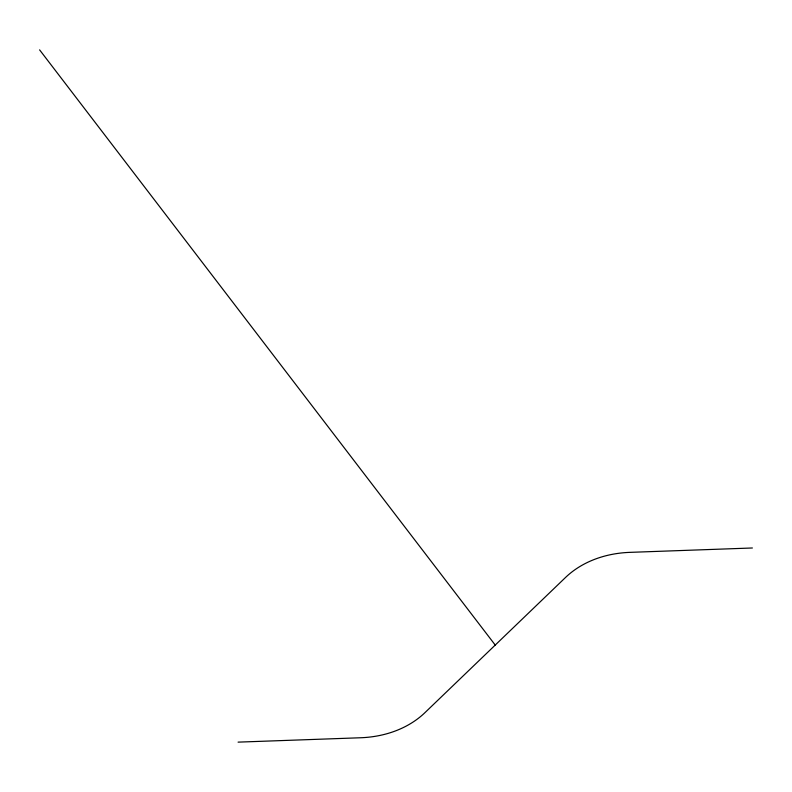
<?xml version="1.0" encoding="UTF-8"?>
<svg xmlns="http://www.w3.org/2000/svg" width="792" height="792" viewBox="0 0 792 792"><rect width="100%" height="100%" fill="white"/><g stroke="black" fill="none" stroke-linecap="round" stroke-linejoin="round"><path stroke-width="1.19" d="M752.4 547.985L629.897 552.361A103.366 82.546 15.6 0 0 565.498 577.497L424.977 712.622A103.366 82.546 15.6 0 1 360.578 737.758L238.075 742.134M39.6 49.866L495.238 645.064"/></g></svg>
